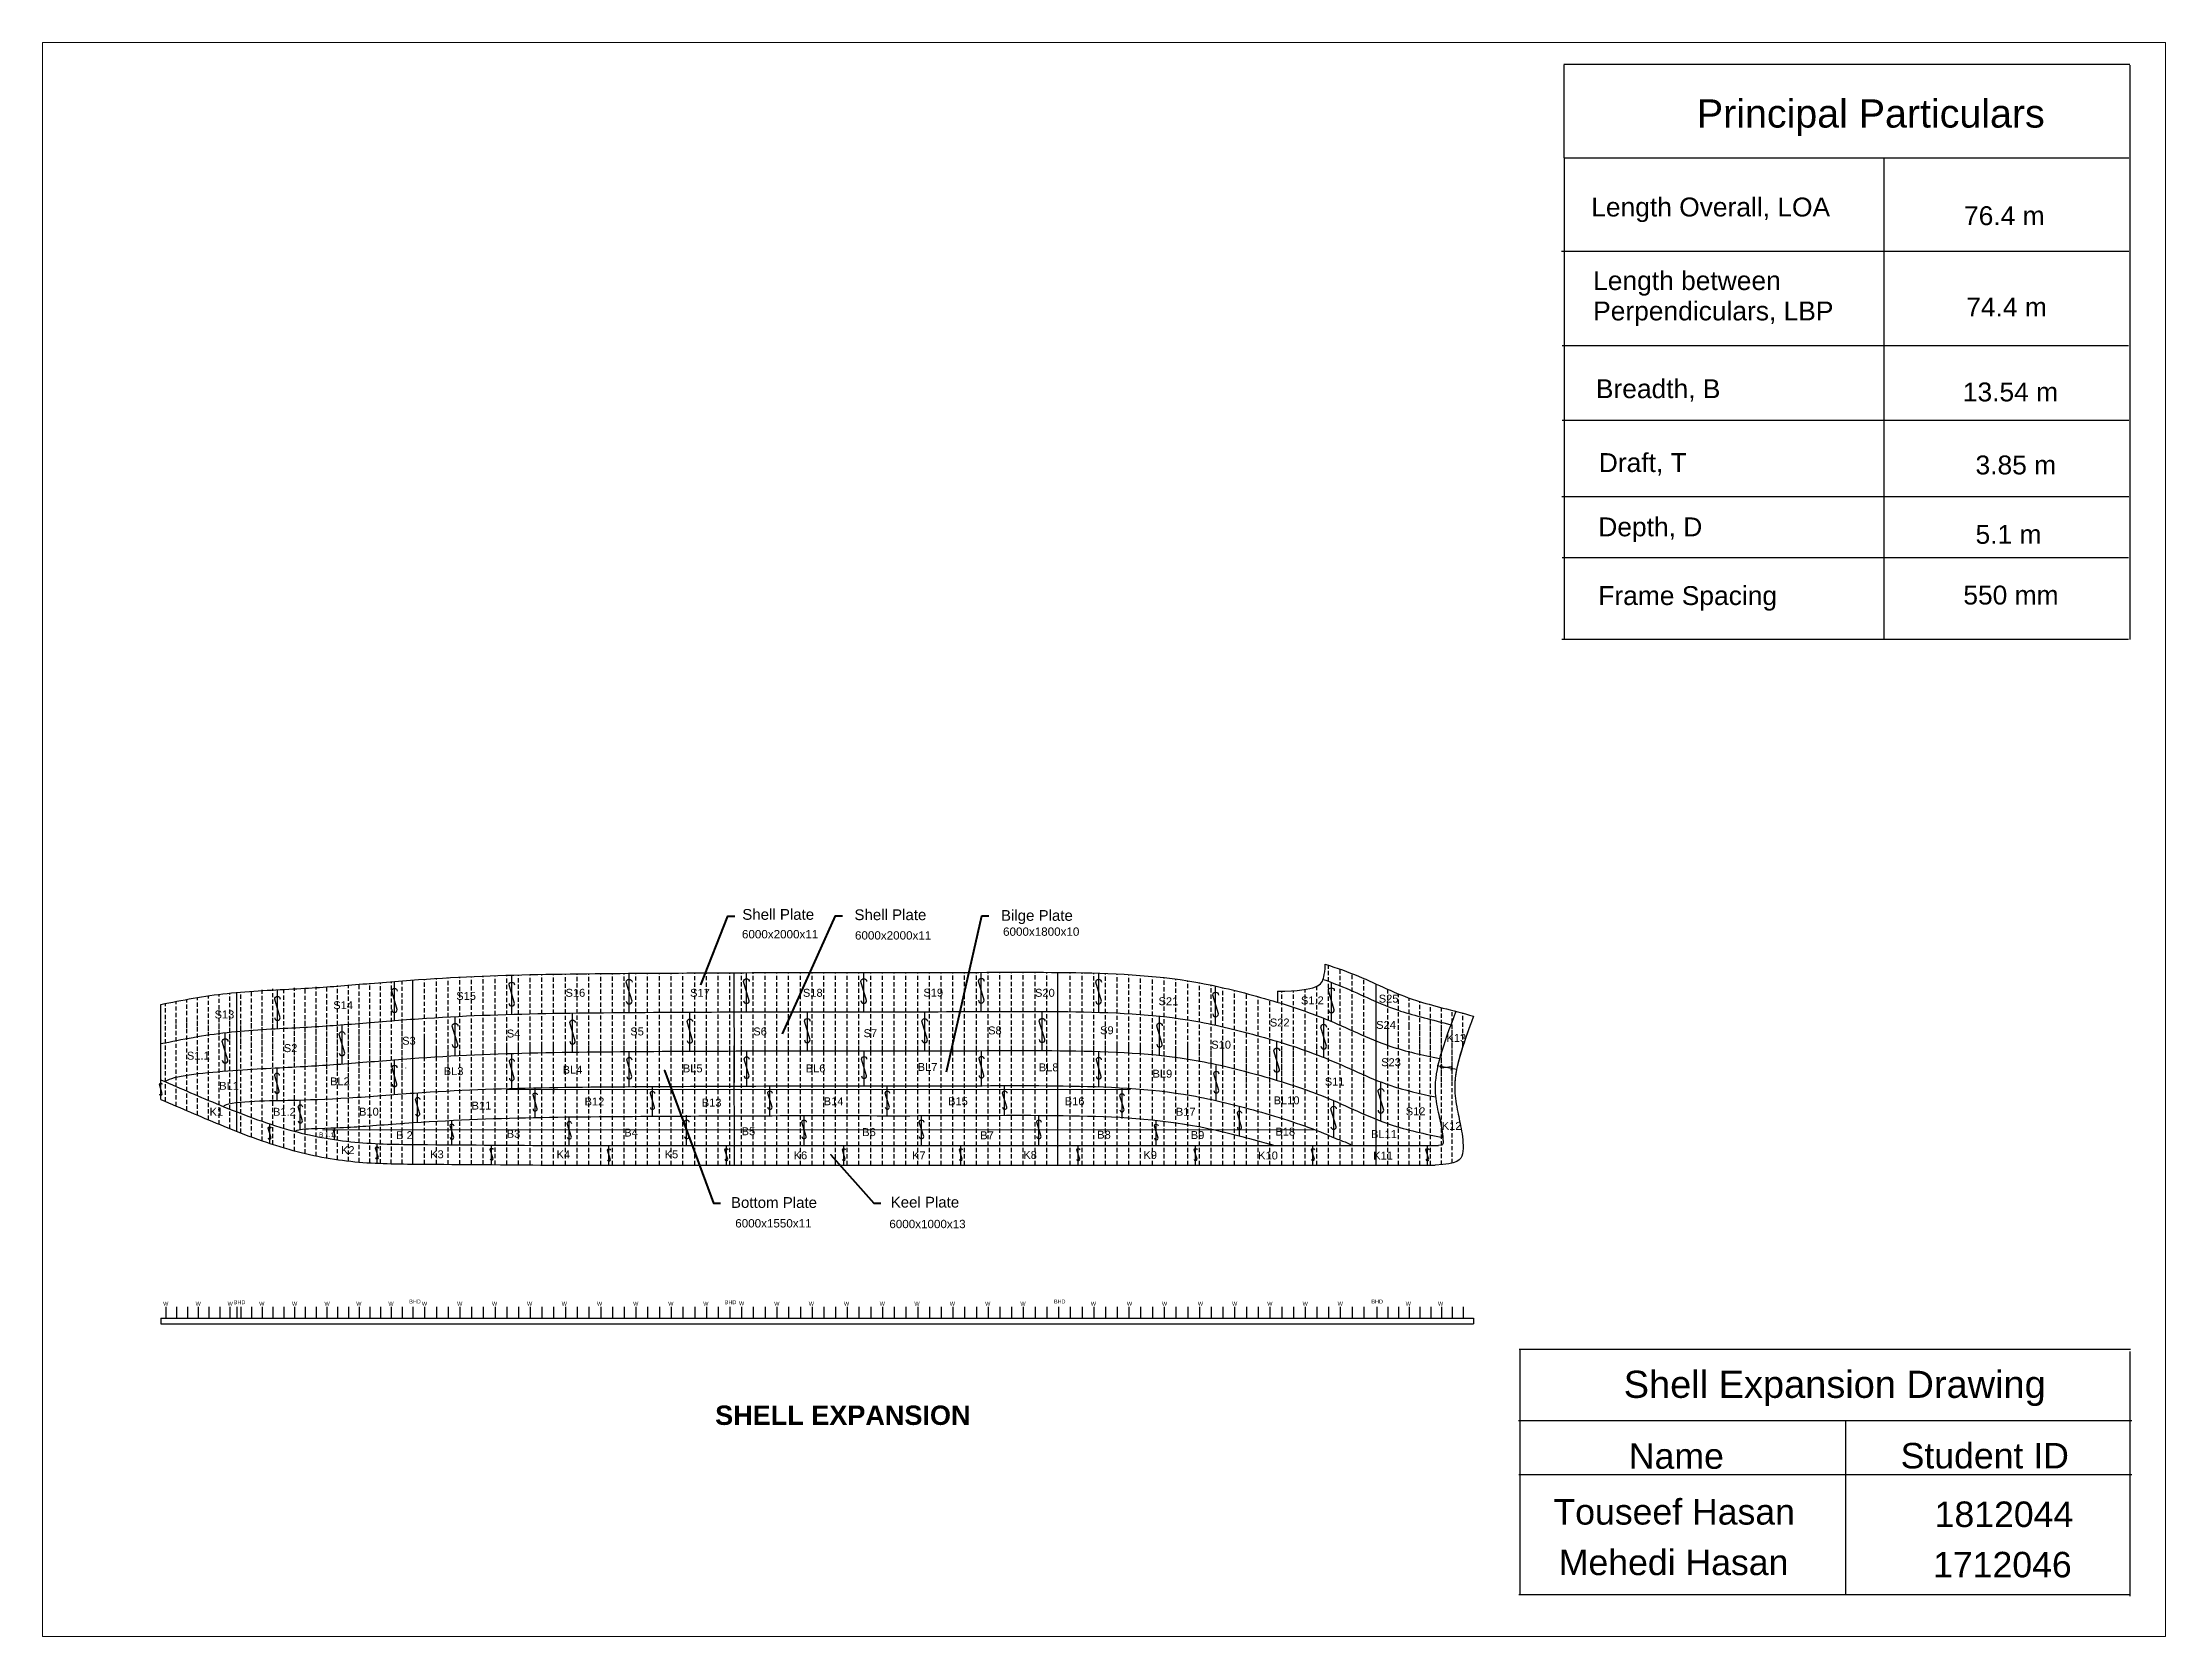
# Model space of a CAD drawing. Header units: inches. Extents: x 18 to 142, y 14 to 107.
import ezdxf

# ---------------------------------------------------------------- set-up
doc = ezdxf.new("R2010")
doc.units = ezdxf.units.IN
doc.header["$MEASUREMENT"] = 0
doc.linetypes.add('DASHED2', pattern=[0.375, 0.25, -0.125])
for name, color, linetype in [('1', 80, 'Continuous'), ('bulkhead', 1, 'Continuous'), ('L', 130, 'DASHED2'), ('PDF_Text', 5, 'Continuous'), ('T', 2, 'DASHED2'), ('WELDING LINES', 170, 'Continuous'), ('wl 2', 3, 'Continuous')]:
    doc.layers.add(name, color=color, linetype=linetype)
doc.layers.add('Girder', color=6, linetype='Continuous', lineweight=18)
doc.layers.add('Text', color=5, linetype='Continuous', lineweight=13)
doc.styles.add('PDF Arial', font='arial.ttf')
doc.styles.get("Standard").update_dxf_attribs({"font": 'arial.ttf'})

msp = doc.modelspace()

# ---------------------------------------------------------------- linework, layer by layer
for p, q in [((106.83, 105.91), (139.77, 105.91)), ((106.83, 105.88), (106.83, 100.46)), ((139.77, 105.86), (139.77, 72.42)), ((106.85, 100.46), (139.72, 100.46)), ((106.85, 100.46), (106.85, 72.46)), ((125.46, 100.44), (125.46, 72.44)), ((106.68, 95.04), (139.71, 95.04)), ((106.73, 89.53), (139.7, 89.53)), ((106.73, 85.19), (139.71, 85.19)), ((106.7, 80.74), (139.71, 80.74)), ((106.73, 77.19), (139.7, 77.19)), ((106.7, 72.44), (139.7, 72.44)), ((25.15, 45.65), (25.15, 51.18)), ((25.15, 45.65), (25.15, 47.3)), ((39.42, 47.48), (39.42, 47.49)), ((47.74, 42.97), (99.53, 42.97)), ((47.74, 41.83), (99.33, 41.83)), ((47.74, 41.83), (99.33, 41.83)), ((77.23, 41.83), (95.94, 41.83)), ((25.44, 33.57), (25.44, 32.91)), ((26.07, 33.57), (26.07, 32.91)), ((26.7, 33.57), (26.7, 32.91)), ((27.32, 33.57), (27.32, 32.91)), ((27.95, 33.57), (27.95, 32.91)), ((28.58, 33.57), (28.58, 32.91)), ((29.17, 33.57), (29.17, 32.92)), ((29.57, 33.57), (29.57, 32.92)), ((29.8, 33.57), (29.8, 32.92)), ((30.43, 33.57), (30.43, 32.92)), ((31.05, 33.57), (31.05, 32.92)), ((31.68, 33.57), (31.68, 32.92)), ((32.31, 33.57), (32.31, 32.92)), ((32.93, 33.57), (32.93, 32.92)), ((33.56, 33.57), (33.56, 32.92)), ((34.19, 33.57), (34.19, 32.92)), ((34.81, 33.57), (34.81, 32.92)), ((35.44, 33.57), (35.44, 32.92)), ((36.07, 33.57), (36.07, 32.92)), ((36.69, 33.57), (36.69, 32.92)), ((37.32, 33.57), (37.32, 32.92)), ((37.94, 33.57), (37.94, 32.92)), ((38.57, 33.57), (38.57, 32.92)), ((39.2, 33.57), (39.2, 32.92)), ((39.82, 33.57), (39.82, 32.92)), ((40.51, 33.57), (40.51, 32.92)), ((41.19, 33.57), (41.19, 32.92)), ((41.87, 33.57), (41.87, 32.92)), ((42.56, 33.57), (42.56, 32.92)), ((43.24, 33.57), (43.24, 32.92)), ((43.92, 33.57), (43.92, 32.92)), ((44.61, 33.57), (44.61, 32.92)), ((45.29, 33.57), (45.29, 32.92)), ((45.97, 33.57), (45.97, 32.92)), ((46.66, 33.57), (46.66, 32.92)), ((47.34, 33.57), (47.34, 32.92)), ((48.02, 33.57), (48.02, 32.92)), ((48.71, 33.57), (48.71, 32.92)), ((49.39, 33.57), (49.39, 32.92)), ((50.07, 33.57), (50.07, 32.92)), ((50.76, 33.57), (50.76, 32.92)), ((51.44, 33.57), (51.44, 32.92)), ((52.13, 33.57), (52.13, 32.92)), ((52.81, 33.57), (52.81, 32.92)), ((53.49, 33.57), (53.49, 32.92)), ((54.18, 33.57), (54.18, 32.92)), ((54.86, 33.57), (54.86, 32.92)), ((55.54, 33.57), (55.54, 32.92)), ((56.23, 33.57), (56.23, 32.92)), ((56.91, 33.57), (56.91, 32.92)), ((57.59, 33.57), (57.59, 32.92)), ((58.28, 33.57), (58.28, 32.92)), ((58.96, 33.57), (58.96, 32.92)), ((59.64, 33.57), (59.64, 32.92)), ((60.33, 33.57), (60.33, 32.92)), ((61.01, 33.57), (61.01, 32.92)), ((61.69, 33.57), (61.69, 32.92)), ((62.38, 33.57), (62.38, 32.92)), ((63.06, 33.57), (63.06, 32.92)), ((63.74, 33.57), (63.74, 32.92)), ((64.43, 33.57), (64.43, 32.92)), ((65.11, 33.57), (65.11, 32.92)), ((65.79, 33.57), (65.79, 32.92)), ((66.48, 33.57), (66.48, 32.92)), ((67.16, 33.57), (67.16, 32.92)), ((67.84, 33.57), (67.84, 32.92)), ((68.53, 33.57), (68.53, 32.92)), ((69.21, 33.57), (69.21, 32.92)), ((69.89, 33.57), (69.89, 32.92)), ((70.58, 33.57), (70.58, 32.92)), ((71.26, 33.57), (71.26, 32.92)), ((71.94, 33.57), (71.94, 32.92)), ((72.63, 33.57), (72.63, 32.92)), ((73.31, 33.57), (73.31, 32.92)), ((73.99, 33.57), (73.99, 32.92)), ((74.68, 33.57), (74.68, 32.92)), ((75.36, 33.57), (75.36, 32.92)), ((76.04, 33.57), (76.04, 32.92)), ((76.73, 33.57), (76.73, 32.92)), ((77.41, 33.57), (77.41, 32.92)), ((78.09, 33.57), (78.09, 32.92)), ((78.78, 33.57), (78.78, 32.92)), ((79.46, 33.57), (79.46, 32.92)), ((80.14, 33.57), (80.14, 32.92)), ((80.83, 33.57), (80.83, 32.92)), ((81.51, 33.57), (81.51, 32.92)), ((82.19, 33.57), (82.19, 32.92)), ((82.88, 33.57), (82.88, 32.92)), ((83.56, 33.57), (83.56, 32.92)), ((84.24, 33.57), (84.24, 32.92)), ((84.93, 33.57), (84.93, 32.92)), ((85.61, 33.57), (85.61, 32.92)), ((86.3, 33.57), (86.3, 32.92)), ((86.98, 33.57), (86.98, 32.92)), ((87.66, 33.57), (87.66, 32.92)), ((88.35, 33.57), (88.35, 32.92)), ((89.03, 33.57), (89.03, 32.92)), ((89.71, 33.57), (89.71, 32.92)), ((90.4, 33.57), (90.4, 32.92)), ((91.08, 33.57), (91.08, 32.92)), ((91.76, 33.57), (91.76, 32.92)), ((92.45, 33.57), (92.45, 32.92)), ((93.13, 33.57), (93.13, 32.92)), ((93.81, 33.57), (93.81, 32.92)), ((94.5, 33.57), (94.5, 32.92)), ((95.18, 33.57), (95.18, 32.92)), ((95.94, 33.57), (95.94, 32.92)), ((96.57, 33.57), (96.57, 32.92)), ((97.19, 33.57), (97.19, 32.92)), ((97.82, 33.57), (97.82, 32.92)), ((98.44, 33.57), (98.44, 32.92)), ((99.08, 33.57), (99.08, 32.92)), ((99.7, 33.57), (99.7, 32.92)), ((100.33, 33.57), (100.33, 32.92)), ((100.96, 33.57), (100.96, 32.92)), ((139.82, 31.1), (104.23, 31.1)), ((104.26, 31.11), (104.26, 16.81)), ((139.78, 30.98), (139.78, 16.74)), ((104.18, 26.96), (139.88, 26.96)), ((123.23, 26.93), (123.23, 16.83)), ((104.21, 23.81), (139.89, 23.81)), ((104.21, 16.84), (139.76, 16.84))]:
    msp.add_line(p, q)
for points, knots in [([(90.16, 51.95), (92.57, 51.98), (92.8, 52.42), (92.92, 53.16), (92.94, 53.52)], [0, 0, 0, 0, 0.940803, 1.279045, 1.279045, 1.279045, 1.279045]), ([(92.94, 53.52), (93.61, 53.31), (95.55, 52.61), (97.62, 51.45), (100.32, 50.85), (101.57, 50.5)], [58.040302, 58.040302, 58.040302, 58.040302, 59.88932, 63.475686, 66.092358, 66.092358, 66.092358, 66.092358]), ([(25.15, 51.18), (26.4, 51.43), (28.89, 51.92), (33.29, 52.08), (36.36, 52.32), (41.45, 52.76), (47.47, 52.97), (55.32, 53.01), (62.88, 53.05), (70.41, 53.02), (77.92, 53.1), (84.25, 52.86), (89.21, 51.62), (93.01, 50.44), (96.31, 48.73), (98.61, 48.23), (99.59, 48.03)], [0, 0, 0, 0, 3.351114, 6.659962, 9.970373, 13.298184, 19.924859, 26.599123, 33.212123, 39.825123, 46.438123, 53.008253, 56.405278, 59.88932, 63.475686, 66.092358, 66.092358, 66.092358, 66.092358]), ([(92.81, 52.64), (93.23, 52.49), (94.83, 51.89), (96.62, 50.88), (99.16, 50.29), (100.25, 50)], [58.830027, 58.830027, 58.830027, 58.830027, 59.88932, 63.475686, 65.813836, 65.813836, 65.813836, 65.813836]), ([(25.15, 48.9), (26.4, 49.15), (28.89, 49.65), (33.21, 49.82), (36.36, 50.04), (41.45, 50.48), (47.47, 50.69), (55.32, 50.73), (62.88, 50.77), (70.41, 50.74), (77.92, 50.82), (84.25, 50.59), (89.21, 49.34), (93.01, 48.16), (96.24, 46.49), (98.46, 45.98), (99.37, 45.8)], [0, 0, 0, 0, 3.351114, 6.659962, 9.970373, 13.298184, 19.924859, 26.599123, 33.212123, 39.825123, 46.438123, 53.008253, 56.405278, 59.88932, 63.475686, 65.890751, 65.890751, 65.890751, 65.890751]), ([(100.53, 50.78), (99.78, 48.71), (99.13, 47.05), (99.48, 44.99), (99.7, 44.07), (99.8, 43.37), (99.79, 43), (99.68, 42.98), (99.53, 42.97)], [0.00797, 0.00797, 0.00797, 0.00797, 3.445074, 4.562906, 5.468213, 5.795866, 5.896233, 5.915749, 5.915749, 5.915749, 5.915749]), ([(101.57, 50.5), (100.92, 48.71), (100.27, 47.05), (100.62, 44.99), (100.88, 43.9), (101.06, 42.4), (100.64, 41.87), (99.33, 41.83)], [0.00797, 0.00797, 0.00797, 0.00797, 3.445074, 4.562906, 5.468213, 6.374004, 7.212449, 7.212449, 7.212449, 7.212449]), ([(101.4, 50.04), (100.84, 48.49), (100.29, 46.94), (100.62, 44.99), (100.88, 43.9), (101.06, 42.4), (100.64, 41.87), (99.33, 41.83)], [0.309877, 0.309877, 0.309877, 0.309877, 3.445074, 4.562906, 5.468213, 6.374004, 7.212449, 7.212449, 7.212449, 7.212449]), ([(25.42, 46.67), (25.56, 46.97), (29, 47.37), (33.22, 47.54), (36.37, 47.76), (41.46, 48.2), (47.48, 48.41), (55.33, 48.46), (62.89, 48.49), (70.42, 48.46), (77.93, 48.54), (84.26, 48.31), (89.22, 47.06), (93.02, 45.88), (96.37, 44.15), (98.74, 43.64), (99.78, 43.44)], [0.230021, 0.230021, 0.230021, 0.230021, 3.351114, 6.659962, 9.970373, 13.298184, 19.924859, 26.599123, 33.212123, 39.825123, 46.438123, 53.008253, 56.405278, 59.88932, 63.475686, 66.250965, 66.250965, 66.250965, 66.250965]), ([(25.15, 46.79), (26.39, 46.26), (28.38, 45.37), (32.57, 43.76), (36.42, 43.06), (41.47, 43.01), (45.23, 42.99), (47.74, 42.97)], [0, 0, 0, 0, 3.550687, 7.088547, 10.454406, 13.763203, 20.376363, 20.376363, 20.376363, 20.376363]), ([(28.8, 45.24), (28.97, 45.57), (32.23, 45.59), (33.28, 45.62), (36.1, 45.71), (41.19, 46.16), (47.22, 46.37), (55.06, 46.41), (62.62, 46.45), (70.15, 46.42), (77.66, 46.5), (83.99, 46.26), (88.95, 45.02), (92.06, 44.05), (93.56, 43.37), (93.81, 43.28), (94.4, 43.07), (94.43, 42.97)], [3.400665, 3.400665, 3.400665, 3.400665, 5.926346, 6.659962, 9.970373, 13.298184, 19.924859, 26.599123, 33.212123, 39.825123, 46.438123, 53.008253, 56.405278, 59.88932, 60.720302, 61.168807, 61.566586, 61.566586, 61.566586, 61.566586]), ([(25.15, 45.65), (26.39, 45.12), (28.38, 44.24), (32.57, 42.62), (36.42, 41.92), (41.47, 41.87), (45.23, 41.85), (47.74, 41.83)], [0, 0, 0, 0, 3.550687, 7.088547, 10.454406, 13.763203, 20.376363, 20.376363, 20.376363, 20.376363]), ([(32.96, 43.78), (33.06, 43.91), (33.87, 43.95), (35.48, 44.01), (36.17, 44.02), (41.19, 44.43), (47.22, 44.64), (55.07, 44.68), (62.62, 44.72), (70.16, 44.69), (77.66, 44.77), (83.99, 44.54), (88.01, 43.53), (89.37, 43.14), (89.75, 43.04), (89.91, 43.01), (89.92, 42.97)], [6.840011, 6.840011, 6.840011, 6.840011, 7.125079, 7.403124, 9.970373, 13.298184, 19.924859, 26.599123, 33.212123, 39.825123, 46.438123, 53.008253, 56.405278, 56.922044, 57.113764, 57.321416, 57.321416, 57.321416, 57.321416])]:
    msp.add_open_spline(points, degree=3, knots=knots)
msp.add_open_spline([(100.32, 49.98), (100.32, 49.98), (100.32, 49.98), (100.32, 49.98)], degree=3)
at = {"layer": '1'}
for p, q in [((25.15, 47.92), (25.15, 47.92)), ((48.02, 46.34), (48.02, 46.05)), ((99.78, 43.44), (99.66, 44.49)), ((25.15, 32.92), (101.57, 32.92)), ((25.15, 32.58), (101.57, 32.58))]:
    msp.add_line(p, q, dxfattribs=at)
at = {"layer": '1', "color": 0, "lineweight": 40}
for points in [[(56.58, 52.32), (56.58, 52.32), (58.15, 56.31), (58.56, 56.31)], [(61.34, 49.46), (61.34, 49.46), (64.43, 56.34), (64.84, 56.34)], [(70.88, 47.26), (70.88, 47.26), (72.94, 56.33), (73.35, 56.33)], [(54.47, 47.34), (54.47, 47.34), (57.33, 39.61), (57.74, 39.61)], [(64.15, 42.42), (64.15, 42.42), (66.65, 39.61), (67.06, 39.61)]]:
    msp.add_lwpolyline(points, dxfattribs=at)
at = {"layer": '1'}
msp.add_point((89.93, 42.97), dxfattribs=at)
at = {"layer": 'bulkhead'}
for p, q in [((39.82, 47.08), (39.82, 52.61)), ((58.51, 53.03), (58.53, 46.63)), ((77.36, 46.63), (77.36, 53.05)), ((95.9, 46.63), (95.89, 52.37)), ((29.57, 48.98), (29.57, 51.88)), ((29.57, 43.79), (29.57, 50.22)), ((39.82, 41.89), (39.82, 50.21)), ((95.9, 41.83), (95.89, 49.88)), ((58.51, 48.78), (58.53, 41.83)), ((77.36, 41.83), (77.36, 48.78))]:
    msp.add_line(p, q, dxfattribs=at)
at = {"layer": 'Girder'}
for p, q in [((81.59, 46.23), (45.29, 46.23)), ((86.48, 43.88), (34.57, 43.88)), ((92.32, 43.88), (86.48, 43.88))]:
    msp.add_line(p, q, dxfattribs=at)
at = {"layer": 'L'}
for p, q in [((93.13, 50.26), (93.13, 53.46)), ((30.43, 48.66), (30.43, 51.99)), ((31.68, 48.22), (31.68, 52.08)), ((32.31, 42.83), (32.31, 52.05)), ((33.56, 47.69), (33.56, 52.18)), ((34.19, 47.55), (34.19, 52.21)), ((35.44, 47.34), (35.44, 52.28)), ((36.07, 47.26), (36.07, 52.32)), ((37.32, 47.15), (37.32, 52.41)), ((37.94, 47.12), (37.94, 52.46)), ((39.2, 47.09), (39.2, 52.56)), ((41.19, 48.14), (41.19, 52.71)), ((41.87, 47.06), (41.87, 52.73)), ((43.24, 48.24), (43.24, 52.8)), ((43.92, 48.27), (43.92, 52.83)), ((45.29, 48.32), (45.29, 52.88)), ((45.97, 48.34), (45.97, 52.9)), ((47.34, 48.37), (47.34, 52.93)), ((48.02, 48.38), (48.02, 52.94)), ((49.39, 48.41), (49.39, 52.96)), ((50.07, 48.41), (50.07, 52.97)), ((51.44, 48.43), (51.44, 52.98)), ((52.13, 48.43), (52.13, 52.99)), ((53.49, 48.44), (53.49, 53)), ((54.18, 48.45), (54.18, 53)), ((55.54, 48.46), (55.54, 53.01)), ((56.23, 48.46), (56.23, 53.02)), ((57.59, 48.47), (57.59, 53.03)), ((58.28, 48.47), (58.28, 53.03)), ((59.64, 48.47), (59.64, 53.03)), ((60.33, 48.48), (60.33, 53.03)), ((61.69, 48.48), (61.69, 53.04)), ((62.38, 48.48), (62.38, 53.04)), ((63.74, 48.48), (63.74, 53.04)), ((64.43, 48.48), (64.43, 53.04)), ((65.79, 48.48), (65.79, 53.04)), ((66.48, 48.48), (66.48, 53.04)), ((67.84, 48.48), (67.84, 53.03)), ((68.53, 48.48), (68.53, 53.03)), ((69.89, 48.48), (69.89, 53.04)), ((70.58, 48.48), (70.58, 53.04)), ((71.94, 48.49), (71.94, 53.04)), ((72.63, 48.49), (72.63, 53.05)), ((73.99, 48.5), (73.99, 53.05)), ((74.68, 48.5), (74.68, 53.05)), ((76.04, 48.5), (76.04, 53.05)), ((76.73, 48.49), (76.73, 53.05)), ((78.09, 48.48), (78.09, 53.04)), ((78.78, 48.47), (78.78, 53.02)), ((80.14, 48.43), (80.14, 52.99)), ((80.83, 48.4), (80.83, 52.96)), ((82.19, 48.32), (82.19, 52.87)), ((82.88, 48.26), (82.88, 52.81)), ((84.24, 48.1), (84.24, 52.66)), ((84.93, 48), (84.93, 52.56)), ((86.3, 47.75), (86.3, 52.31)), ((86.98, 47.6), (86.98, 52.16)), ((90.4, 46.63), (90.4, 51.96)), ((91.08, 46.63), (91.08, 51.99)), ((92.45, 48.26), (92.45, 52.25)), ((94.5, 49.66), (94.5, 52.97)), ((95.18, 49.36), (95.18, 52.69)), ((96.57, 48.81), (96.57, 52.07)), ((26.04, 50.07), (26.04, 51.36)), ((26.67, 49.8), (26.67, 51.47)), ((27.92, 49.65), (27.92, 51.69)), ((28.55, 49.39), (28.55, 51.78)), ((29.8, 48.89), (29.8, 51.9)), ((88.35, 46.63), (88.35, 51.82)), ((89.03, 47.08), (89.03, 51.63)), ((97.19, 48.6), (97.19, 51.8)), ((98.44, 48.28), (98.44, 51.35)), ((99.07, 48.14), (99.07, 51.16)), ((100.32, 46.74), (100.32, 50.83)), ((26.04, 45.27), (26.04, 50.22)), ((26.67, 45), (26.67, 50.22)), ((27.92, 44.46), (27.92, 50.22)), ((28.55, 44.2), (28.55, 50.22)), ((29.8, 43.7), (29.8, 50.22)), ((30.43, 43.46), (30.43, 50.22)), ((31.68, 43.03), (31.68, 50.49)), ((33.56, 42.5), (33.56, 50.22)), ((34.19, 42.36), (34.19, 50.22)), ((35.44, 42.14), (35.44, 50.22)), ((36.07, 42.06), (36.07, 50.22)), ((37.32, 41.96), (37.32, 50.22)), ((37.94, 41.93), (37.94, 50.22)), ((39.2, 41.9), (39.2, 50.22)), ((93.13, 41.83), (93.13, 49.8)), ((94.5, 41.83), (94.5, 49.84)), ((95.18, 41.83), (95.18, 49.86)), ((96.57, 41.83), (96.57, 49.9)), ((97.19, 41.83), (97.19, 49.92)), ((98.44, 41.83), (98.44, 49.96)), ((99.07, 41.83), (99.07, 49.97)), ((100.32, 41.94), (100.32, 50.01)), ((100.95, 48.76), (100.95, 50.67)), ((41.19, 41.88), (41.19, 48.74)), ((41.87, 41.87), (41.87, 48.74)), ((43.24, 41.86), (43.24, 48.74)), ((43.92, 41.86), (43.92, 48.75)), ((45.29, 41.85), (45.29, 48.75)), ((45.97, 41.84), (45.97, 48.75)), ((47.34, 41.83), (47.34, 48.75)), ((48.02, 41.83), (48.02, 48.75)), ((49.39, 41.83), (49.39, 48.76)), ((50.07, 41.83), (50.07, 48.76)), ((51.44, 41.83), (51.44, 48.76)), ((52.13, 41.83), (52.13, 48.76)), ((53.49, 41.83), (53.49, 48.77)), ((54.18, 41.83), (54.18, 48.77)), ((55.54, 41.83), (55.54, 48.77)), ((56.23, 41.83), (56.23, 48.77)), ((57.59, 41.83), (57.59, 48.77)), ((58.28, 41.83), (58.28, 48.78)), ((59.64, 41.83), (59.64, 48.78)), ((60.33, 41.83), (60.33, 48.78)), ((61.69, 41.83), (61.69, 48.78)), ((62.38, 41.83), (62.38, 48.78)), ((63.74, 41.83), (63.74, 48.78)), ((64.43, 41.83), (64.43, 48.78)), ((65.79, 41.83), (65.79, 48.78)), ((66.48, 41.83), (66.48, 48.78)), ((67.84, 41.83), (67.84, 48.78)), ((68.53, 41.83), (68.53, 48.78)), ((69.89, 41.83), (69.89, 48.78)), ((70.58, 41.83), (70.58, 48.78)), ((71.94, 41.83), (71.94, 48.78)), ((72.63, 41.83), (72.63, 48.78)), ((73.99, 41.83), (73.99, 48.78)), ((74.68, 41.83), (74.68, 48.78)), ((76.04, 41.83), (76.04, 48.78)), ((76.73, 41.83), (76.73, 48.78)), ((78.09, 41.83), (78.09, 48.78)), ((78.78, 41.83), (78.78, 48.78)), ((80.14, 41.83), (80.14, 48.78)), ((80.83, 41.83), (80.83, 48.77)), ((82.19, 41.83), (82.19, 48.77)), ((82.88, 41.83), (82.88, 48.77)), ((84.24, 41.83), (84.24, 48.76)), ((84.93, 41.83), (84.93, 48.76)), ((86.3, 41.83), (86.3, 48.76)), ((86.98, 41.83), (86.98, 48.75)), ((88.35, 41.83), (88.35, 48.75)), ((89.03, 41.83), (89.03, 48.75)), ((90.4, 41.83), (90.4, 48.74)), ((91.08, 41.83), (91.08, 48.74)), ((92.45, 41.83), (92.45, 48.78)), ((95.18, 46.63), (95.18, 47.08))]:
    msp.add_line(p, q, dxfattribs=at)
at = {"layer": 'T'}
for p, q in [((93.81, 49.97), (93.81, 53.23)), ((31.05, 48.43), (31.05, 52.03)), ((32.93, 47.85), (32.93, 52.15)), ((34.81, 47.43), (34.81, 52.24)), ((36.69, 47.19), (36.69, 52.36)), ((38.57, 41.91), (38.58, 52.51)), ((40.51, 48.09), (40.51, 52.66)), ((42.56, 48.21), (42.56, 52.77)), ((44.61, 48.3), (44.61, 52.85)), ((46.66, 48.36), (46.66, 52.91)), ((48.71, 48.4), (48.71, 52.95)), ((50.76, 48.42), (50.76, 52.98)), ((52.81, 48.44), (52.81, 53)), ((54.86, 48.45), (54.86, 53.01)), ((56.91, 48.46), (56.91, 53.03)), ((58.96, 48.47), (58.96, 53.03)), ((61.01, 48.48), (61.01, 53.04)), ((63.06, 48.48), (63.06, 53.04)), ((65.11, 48.48), (65.11, 53.04)), ((67.16, 48.48), (67.16, 53.04)), ((69.21, 48.48), (69.21, 53.04)), ((71.26, 48.49), (71.26, 53.04)), ((73.31, 48.49), (73.31, 53.05)), ((75.36, 48.5), (75.36, 53.06)), ((79.46, 48.45), (79.46, 53.01)), ((81.51, 48.36), (81.51, 52.92)), ((83.56, 48.19), (83.56, 52.74)), ((85.61, 47.89), (85.61, 52.44)), ((87.66, 47.44), (87.66, 51.99)), ((91.76, 48.51), (91.76, 52.06)), ((25.42, 50.33), (25.42, 51.23)), ((27.29, 49.92), (27.29, 51.59)), ((29.17, 49.14), (29.17, 51.84)), ((89.71, 46.63), (89.71, 51.44)), ((97.82, 49.89), (97.82, 51.56)), ((99.7, 46.65), (99.7, 50.99)), ((25.42, 45.54), (25.42, 50.22)), ((27.29, 44.73), (27.29, 50.22)), ((29.17, 43.95), (29.17, 50.22)), ((31.05, 43.24), (31.05, 50.22)), ((32.93, 42.65), (32.93, 50.22)), ((34.81, 42.24), (34.81, 50.22)), ((36.69, 42), (36.69, 50.22)), ((93.81, 41.83), (93.81, 49.82)), ((97.82, 41.83), (97.82, 49.94)), ((99.7, 41.85), (99.7, 49.99)), ((40.51, 41.88), (40.51, 49.22)), ((42.56, 41.87), (42.56, 48.74)), ((44.61, 41.85), (44.61, 48.75)), ((46.66, 41.84), (46.66, 48.75)), ((48.71, 41.83), (48.71, 48.76)), ((50.76, 41.83), (50.76, 48.76)), ((52.81, 41.83), (52.81, 48.76)), ((54.86, 41.83), (54.86, 48.77)), ((56.91, 41.83), (56.91, 48.77)), ((58.96, 41.83), (58.96, 48.78)), ((61.01, 41.83), (61.01, 48.78)), ((63.06, 41.83), (63.06, 48.78)), ((65.11, 41.83), (65.11, 48.78)), ((67.16, 41.83), (67.16, 48.78)), ((69.21, 41.83), (69.21, 48.78)), ((71.26, 41.83), (71.26, 48.78)), ((73.31, 41.83), (73.31, 48.78)), ((75.36, 41.83), (75.36, 48.78)), ((79.46, 41.83), (79.46, 48.78)), ((81.51, 41.83), (81.51, 48.77)), ((83.56, 41.83), (83.56, 48.76)), ((85.61, 41.83), (85.61, 48.76)), ((87.66, 41.83), (87.66, 48.75)), ((89.71, 41.83), (89.71, 48.74)), ((91.76, 41.83), (91.76, 48.75))]:
    msp.add_line(p, q, dxfattribs=at)
at = {"layer": 'Text', "color": 2, "true_color": 0xffff00}
msp.add_lwpolyline([(18.26, 14.38), (141.85, 14.38), (141.85, 107.18), (18.26, 107.18)], close=True, dxfattribs=at)
at = {"layer": 'WELDING LINES'}
for p, q in [((31.94, 49.75), (31.94, 52.01)), ((38.75, 50.22), (38.75, 52.48)), ((45.58, 50.59), (45.58, 52.84)), ((52.41, 50.69), (52.41, 53.01)), ((59.24, 50.73), (59.24, 53.04)), ((66.08, 50.74), (66.08, 53.05)), ((72.91, 50.75), (72.91, 53.06)), ((79.75, 50.69), (79.75, 53.01)), ((86.55, 49.95), (86.55, 52.26)), ((93.3, 50.19), (93.3, 52.46)), ((55.95, 48.44), (55.95, 50.69)), ((62.79, 48.46), (62.79, 50.72)), ((69.62, 48.46), (69.62, 50.72)), ((76.45, 48.47), (76.45, 50.73)), ((28.9, 47.28), (28.9, 49.54)), ((35.7, 47.7), (35.7, 49.95)), ((42.28, 48.18), (42.28, 50.43)), ((49.12, 48.38), (49.12, 50.64)), ((83.29, 48.2), (83.29, 50.45)), ((92.85, 48.08), (92.85, 50.39)), ((45.59, 46.29), (45.59, 48.33)), ((52.42, 46.39), (52.42, 48.43)), ((59.26, 46.42), (59.26, 48.46)), ((66.09, 46.43), (66.09, 48.47)), ((72.92, 46.44), (72.92, 48.48)), ((79.76, 46.38), (79.76, 48.42)), ((90.12, 46.74), (90.12, 49)), ((31.92, 45.59), (31.92, 47.48)), ((38.75, 45.94), (38.75, 47.97)), ((86.59, 45.58), (86.59, 47.62)), ((100.58, 47.39), (99.46, 47.61)), ((25.15, 45.65), (25.15, 46.79)), ((40.1, 44.32), (40.1, 46.03)), ((46.94, 44.6), (46.94, 46.31)), ((53.77, 44.69), (53.77, 46.4)), ((60.61, 44.71), (60.61, 46.42)), ((67.44, 44.71), (67.44, 46.42)), ((74.27, 44.71), (74.27, 46.42)), ((81.11, 44.55), (81.11, 46.26)), ((96.17, 44.38), (96.17, 46.63)), ((33.27, 43.9), (33.27, 45.61)), ((48.93, 42.97), (48.93, 44.64)), ((55.76, 42.97), (55.76, 44.73)), ((62.6, 42.97), (62.6, 44.73)), ((69.43, 42.97), (69.43, 44.73)), ((76.26, 42.97), (76.26, 44.73)), ((87.94, 43.53), (87.94, 45.24)), ((93.43, 43.44), (93.43, 45.59)), ((31.49, 43.09), (31.49, 44.23)), ((35.26, 43.31), (35.26, 44)), ((42.09, 43.01), (42.09, 44.45)), ((83.1, 42.97), (83.1, 44.45)), ((37.74, 41.94), (37.74, 43.08)), ((44.41, 41.85), (44.41, 42.99)), ((51.24, 41.81), (51.24, 42.95)), ((58.08, 41.83), (58.08, 42.97)), ((64.91, 41.83), (64.91, 42.97)), ((71.72, 41.83), (71.72, 42.97)), ((78.56, 41.83), (78.56, 42.97)), ((85.39, 41.83), (85.39, 42.97)), ((92.22, 41.83), (92.22, 42.97)), ((98.89, 41.83), (98.89, 42.97))]:
    msp.add_line(p, q, dxfattribs=at)
for points in [[(38.59, 50.88, 1), (38.91, 50.88), (38.59, 51.96, -1), (38.91, 51.96)], [(45.42, 51.24, 1), (45.74, 51.24), (45.42, 52.32, -1), (45.74, 52.32)], [(52.24, 51.37, 1), (52.58, 51.37), (52.24, 52.48, -1), (52.58, 52.48)], [(59.08, 51.4, 1), (59.41, 51.4), (59.08, 52.51, -1), (59.41, 52.51)], [(65.91, 51.41, 1), (66.24, 51.41), (65.91, 52.52, -1), (66.24, 52.52)], [(72.75, 51.42, 1), (73.08, 51.42), (72.75, 52.53, -1), (73.08, 52.53)], [(79.58, 51.37, 1), (79.91, 51.37), (79.58, 52.48, -1), (79.91, 52.48)], [(93.12, 50.87, 1), (93.46, 50.87), (93.12, 51.98, -1), (93.46, 51.98)], [(31.78, 50.41, 1), (32.1, 50.41), (31.78, 51.49, -1), (32.1, 51.49)], [(86.39, 50.63, 1), (86.72, 50.63), (86.39, 51.73, -1), (86.72, 51.73)], [(35.54, 48.35, 1), (35.86, 48.35), (35.54, 49.44, -1), (35.86, 49.44)], [(42.12, 48.84, 1), (42.45, 48.84), (42.12, 49.92, -1), (42.45, 49.92)], [(48.96, 49.04, 1), (49.28, 49.04), (48.96, 50.12, -1), (49.28, 50.12)], [(55.79, 49.09, 1), (56.11, 49.09), (55.79, 50.18, -1), (56.11, 50.18)], [(62.62, 49.12, 1), (62.95, 49.12), (62.62, 50.2, -1), (62.95, 50.2)], [(69.46, 49.12, 1), (69.78, 49.12), (69.46, 50.2, -1), (69.78, 50.2)], [(76.29, 49.13, 1), (76.62, 49.13), (76.29, 50.21, -1), (76.62, 50.21)], [(83.13, 48.86, 1), (83.45, 48.86), (83.13, 49.94, -1), (83.45, 49.94)], [(92.68, 48.75, 1), (93.01, 48.75), (92.68, 49.86, -1), (93.01, 49.86)], [(28.73, 47.94, 1), (29.06, 47.94), (28.73, 49.02, -1), (29.06, 49.02)], [(89.95, 47.4, 1), (90.28, 47.4), (89.95, 48.48, -1), (90.28, 48.48)], [(31.78, 46.14, 1), (32.05, 46.14), (31.78, 47.05, -1), (32.05, 47.05)], [(38.61, 46.53, 1), (38.9, 46.53), (38.61, 47.5, -1), (38.9, 47.5)], [(45.44, 46.89, 1), (45.73, 46.89), (45.44, 47.86, -1), (45.73, 47.86)], [(52.28, 46.98, 1), (52.57, 46.98), (52.28, 47.96, -1), (52.57, 47.96)], [(59.11, 47.02, 1), (59.4, 47.02), (59.11, 47.99, -1), (59.4, 47.99)], [(65.94, 47.02, 1), (66.24, 47.02), (65.94, 48, -1), (66.24, 48)], [(72.78, 47.04, 1), (73.07, 47.04), (72.78, 48.01, -1), (73.07, 48.01)], [(79.61, 46.98, 1), (79.9, 46.98), (79.61, 47.95, -1), (79.9, 47.95)], [(86.45, 46.17, 1), (86.74, 46.17), (86.45, 47.15, -1), (86.74, 47.15)], [(100.24, 47.38, 1), (100.27, 47.54), (99.7, 47.48, -1), (99.74, 47.64)], [(25.07, 45.98, 1), (25.23, 45.98), (25.07, 46.53, -1), (25.23, 46.53)], [(39.98, 44.82, 1), (40.23, 44.82), (39.98, 45.64, -1), (40.23, 45.64)], [(46.82, 45.1, 1), (47.06, 45.1), (46.82, 45.91, -1), (47.06, 45.91)], [(53.65, 45.19, 1), (53.89, 45.19), (53.65, 46, -1), (53.89, 46)], [(60.48, 45.2, 1), (60.73, 45.2), (60.48, 46.02, -1), (60.73, 46.02)], [(67.32, 45.2, 1), (67.56, 45.2), (67.32, 46.02, -1), (67.56, 46.02)], [(74.15, 45.2, 1), (74.4, 45.2), (74.15, 46.02, -1), (74.4, 46.02)], [(80.98, 45.05, 1), (81.23, 45.05), (80.98, 45.86, -1), (81.23, 45.86)], [(96.01, 45.03, 1), (96.34, 45.03), (96.01, 46.12, -1), (96.34, 46.12)], [(33.15, 44.4, 1), (33.39, 44.4), (33.15, 45.22, -1), (33.39, 45.22)], [(87.82, 44.03, 1), (88.06, 44.03), (87.82, 44.85, -1), (88.06, 44.85)], [(93.27, 44.06, 1), (93.58, 44.06), (93.27, 45.1, -1), (93.58, 45.1)], [(31.4, 43.42, 1), (31.57, 43.42), (31.4, 43.97, -1), (31.57, 43.97)], [(35.21, 43.51, 1), (35.31, 43.51), (35.21, 43.84, -1), (35.31, 43.84)], [(41.99, 43.43, 1), (42.2, 43.43), (41.99, 44.12, -1), (42.2, 44.12)], [(48.81, 43.46, 1), (49.05, 43.46), (48.81, 44.25, -1), (49.05, 44.25)], [(55.64, 43.49, 1), (55.89, 43.49), (55.64, 44.33, -1), (55.89, 44.33)], [(62.47, 43.49, 1), (62.72, 43.49), (62.47, 44.33, -1), (62.72, 44.33)], [(69.3, 43.49, 1), (69.56, 43.49), (69.3, 44.33, -1), (69.56, 44.33)], [(76.14, 43.49, 1), (76.39, 43.49), (76.14, 44.33, -1), (76.39, 44.33)], [(82.99, 43.4, 1), (83.2, 43.4), (82.99, 44.11, -1), (83.2, 44.11)], [(37.65, 42.27, 1), (37.82, 42.27), (37.65, 42.82, -1), (37.82, 42.82)], [(44.33, 42.19, 1), (44.49, 42.19), (44.33, 42.73, -1), (44.49, 42.73)], [(51.16, 42.14, 1), (51.32, 42.14), (51.16, 42.69, -1), (51.32, 42.69)], [(57.99, 42.17, 1), (58.16, 42.17), (57.99, 42.71, -1), (58.16, 42.71)], [(64.83, 42.17, 1), (64.99, 42.17), (64.83, 42.71, -1), (64.99, 42.71)], [(71.64, 42.17, 1), (71.8, 42.17), (71.64, 42.71, -1), (71.8, 42.71)], [(78.47, 42.17, 1), (78.64, 42.17), (78.47, 42.71, -1), (78.64, 42.71)], [(85.31, 42.17, 1), (85.47, 42.17), (85.31, 42.71, -1), (85.47, 42.71)], [(92.14, 42.17, 1), (92.3, 42.17), (92.14, 42.71, -1), (92.3, 42.71)], [(98.8, 42.17, 1), (98.97, 42.17), (98.8, 42.71, -1), (98.97, 42.71)]]:
    msp.add_lwpolyline(points, format="xyb", dxfattribs=at)
at = {"layer": 'wl 2', "color": 253, "linetype": 'ByBlock', "true_color": 0x9898cc}
msp.add_line((90.16, 51.95), (90.16, 51.29), dxfattribs=at)
at = {"layer": 'wl 2'}
for p, q in [((25.15, 32.91), (25.15, 32.58)), ((101.57, 32.91), (101.57, 32.59)), ((101.57, 32.59), (101.57, 32.58))]:
    msp.add_line(p, q, dxfattribs=at)

# ---------------------------------------------------------------- texts
at = {"attachment_point": 1}
for s, width, gutter_width, insert, char_height in [('W', 0.3769, 1.14, (25.29, 33.87), 0.228), ('W', 0.3769, 1.14, (27.18, 33.87), 0.228), ('W', 0.3769, 1.14, (29.04, 33.87), 0.228), ('BHD', 0.6154, 1.14, (29.4, 33.96), 0.228), ('W', 0.3769, 1.14, (30.88, 33.87), 0.228), ('W', 0.3769, 1.14, (32.79, 33.87), 0.228), ('W', 0.3769, 1.14, (34.68, 33.87), 0.228), ('W', 0.3769, 1.14, (36.53, 33.87), 0.228), ('W', 0.3769, 1.14, (38.4, 33.87), 0.228), ('BHD', 0.6154, 1.14, (39.61, 34), 0.228), ('W', 0.3769, 1.14, (40.35, 33.87), 0.228), ('W', 0.3769, 1.14, (42.4, 33.87), 0.228), ('W', 0.3769, 1.14, (44.43, 33.87), 0.228), ('W', 0.3769, 1.14, (46.47, 33.87), 0.228), ('W', 0.3769, 1.14, (48.49, 33.87), 0.228), ('W', 0.3769, 1.14, (50.54, 33.87), 0.228), ('W', 0.3769, 1.14, (52.65, 33.87), 0.228), ('W', 0.3769, 1.14, (54.69, 33.87), 0.228), ('W', 0.3769, 1.14, (56.73, 33.87), 0.228), ('BHD', 0.6154, 1.14, (57.98, 33.96), 0.228), ('W', 0.3769, 1.14, (58.81, 33.89), 0.228), ('W', 0.3769, 1.14, (60.86, 33.87), 0.228), ('W', 0.3769, 1.14, (62.87, 33.87), 0.228), ('W', 0.3769, 1.14, (64.92, 33.87), 0.228), ('W', 0.3769, 1.14, (67, 33.87), 0.228), ('W', 0.3769, 1.14, (69.02, 33.87), 0.228), ('W', 0.3769, 1.14, (71.08, 33.87), 0.228), ('W', 0.3769, 1.14, (73.14, 33.87), 0.228), ('W', 0.3769, 1.14, (75.19, 33.87), 0.228), ('BHD', 0.6154, 1.14, (77.14, 34), 0.228), ('W', 0.3769, 1.14, (79.29, 33.87), 0.228), ('W', 0.3769, 1.14, (81.39, 33.87), 0.228), ('W', 0.3769, 1.14, (83.43, 33.87), 0.228), ('W', 0.3769, 1.14, (85.52, 33.87), 0.228), ('W', 0.3769, 1.14, (87.51, 33.87), 0.228), ('W', 0.3769, 1.14, (89.56, 33.87), 0.228), ('W', 0.3769, 1.14, (91.62, 33.87), 0.228), ('W', 0.3769, 1.14, (93.66, 33.87), 0.228), ('BHD', 0.6154, 1.14, (95.62, 34), 0.228), ('W', 0.3769, 1.14, (97.62, 33.87), 0.228), ('W', 0.3769, 1.14, (99.5, 33.87), 0.228), ('{\\fArial|b1|i0|c0|p34;SHELL EXPANSION}', 15.3458, 1.41, (57.42, 27.83), 1.1267)]:
    msp.add_mtext_dynamic_manual_height_columns(s, width=width, gutter_width=gutter_width, heights=[0], dxfattribs=dict(at, insert=insert, char_height=char_height))
at = {"layer": '1', "color": 5, "attachment_point": 7, "line_spacing_factor": 0.963855}
for s, insert, char_height, width in [('{\\C7;Principal Particulars}', (114.57, 101.73), 1.6404, 24.7252), ('{\\C7;Length Overall, LOA}', (108.42, 96.72), 1.0986, 14.3618), ('{\\C7;76.4 m}', (130.12, 96.53), 1.0986, 6.4661), ('{\\C7;Length between \\PPerpendiculars, LBP}', (108.53, 90.67), 1.0986, 14.375), ('{\\C7;74.4 m}', (130.25, 91.23), 1.0986, 6.4661), ('{\\C7;Breadth, B}', (108.69, 86.27), 1.0986, 16.3358), ('{\\C7;13.54 m}', (130.05, 86.27), 1.0986, 6.4661), ('{\\C7;Draft, T}', (108.86, 81.97), 1.0986, 16.559), ('{\\C7;3.85 m}', (130.79, 82.02), 1.0986, 5.5991), ('{\\C7;Depth, D}', (108.83, 78.1), 1.0986, 16.559), ('{\\C7;5.1 m}', (130.79, 77.98), 1.0986, 5.5991), ('{\\C7;Frame Spacing}', (108.83, 74.1), 1.0986, 16.559)]:
    msp.add_mtext(s, dxfattribs=dict(at, insert=insert, char_height=char_height, width=width))
at = {"layer": '1', "color": 5, "linetype": 'DASHED2', "insert": (130.08, 75.56), "char_height": 1.0986, "attachment_point": 1}
msp.add_mtext_dynamic_manual_height_columns('{\\C7;550 mm}', width=17.4821, gutter_width=1.39, heights=[0], dxfattribs=at)
at = {"layer": '1', "color": 0, "attachment_point": 7, "style": 'PDF Arial'}
for s, insert, char_height in [('Shell Plate', (59, 56.1), 0.6265), ('Shell Plate', (65.53, 56.08), 0.6265), ('Bilge Plate', (74.06, 55.86), 0.6265), ('6000x1800x10', (74.18, 55.17), 0.4846), ('6000x2000x11', (58.98, 55.02), 0.4846), ('6000x2000x11', (65.56, 54.95), 0.4846), ('Bottom Plate', (58.34, 39.33), 0.6265), ('Keel Plate', (67.64, 39.35), 0.626), ('6000x1550x11', (58.59, 38.19), 0.4846), ('6000x1000x13', (67.56, 38.15), 0.4846)]:
    msp.add_mtext(s, dxfattribs=dict(at, insert=insert, char_height=char_height))
at = {"layer": 'PDF_Text', "color": 17, "true_color": 0x723946, "attachment_point": 7, "style": 'PDF Arial'}
for s, insert, char_height in [('S15', (42.35, 51.44), 0.462), ('S16', (48.71, 51.62), 0.462), ('S17', (55.96, 51.62), 0.462), ('S18', (62.53, 51.62), 0.462), ('S19', (69.54, 51.63), 0.462), ('S20', (76.04, 51.62), 0.462), ('S13', (28.28, 50.36), 0.462), ('S14', (35.19, 50.9), 0.462), ('S21', (83.23, 51.13), 0.462), ('S1.2', (91.52, 51.18), 0.462), ('S25', (96.05, 51.28), 0.462), ('S4', (45.29, 49.25), 0.462), ('S5', (52.48, 49.37), 0.462), ('S6', (59.64, 49.37), 0.462), ('S7', (66.06, 49.27), 0.462), ('S8', (73.31, 49.43), 0.462), ('S9', (79.83, 49.44), 0.462), ('S22', (89.71, 49.89), 0.462), ('K13', (99.99, 48.99), 0.462), ('S1.1', (26.67, 47.96), 0.462), ('S3', (39.2, 48.83), 0.462), ('S10', (86.3, 48.6), 0.462), ('BL3', (41.62, 47.06), 0.462), ('BL4', (48.54, 47.15), 0.462), ('BL5', (55.54, 47.22), 0.462), ('BL6', (62.69, 47.22), 0.462), ('BL7', (69.21, 47.31), 0.462), ('BL8', (76.26, 47.28), 0.462), ('BL9', (82.88, 46.91), 0.462), ('S23', (96.19, 47.58), 0.462), ('BL1', (28.55, 46.21), 0.462), ('BL2', (35, 46.47), 0.462), ('B12', (49.82, 45.3), 0.462), ('B14', (63.74, 45.31), 0.462), ('BL10', (89.93, 45.36), 0.462), ('S11', (92.91, 46.45), 0.462), ('K1', (27.99, 44.7), 0.462), ('B1.2', (31.68, 44.7), 0.462), ('B10', (36.69, 44.7), 0.462), ('B11', (43.24, 45.06), 0.462), ('B13', (56.64, 45.23), 0.462), ('B17', (84.24, 44.7), 0.462), ('S12', (97.62, 44.72), 0.462), ('B 1.1', (34.36, 43.46), 0.268), ('B 2', (38.85, 43.34), 0.462), ('B3', (45.29, 43.41), 0.462), ('B4', (52.13, 43.49), 0.462), ('B5', (58.96, 43.56), 0.462), ('B6', (65.98, 43.51), 0.462), ('B7', (72.85, 43.33), 0.462), ('B9', (85.11, 43.34), 0.462), ('B18', (90.03, 43.54), 0.462), ('BL11', (95.6, 43.4), 0.462), ('K12', (99.72, 43.88), 0.462), ('K2', (35.64, 42.47), 0.462), ('K3', (40.83, 42.22), 0.462), ('K4', (48.19, 42.22), 0.462), ('K5', (54.48, 42.22), 0.462), ('K6', (61.99, 42.16), 0.462), ('K7', (68.88, 42.16), 0.462), ('K8', (75.36, 42.18), 0.462), ('K9', (82.35, 42.18), 0.462), ('K10', (89.03, 42.15), 0.462), ('K11', (95.73, 42.15), 0.462)]:
    msp.add_mtext(s, dxfattribs=dict(at, insert=insert, char_height=char_height))
at = {"layer": 'PDF_Text', "color": 17, "true_color": 0x723946, "char_height": 0.462, "attachment_point": 7, "style": 'PDF Arial'}
for s, insert, width in [('S24', (95.9, 49.75), 1.0855), ('S2', (32.31, 48.4), 0.642), ('B15', (70.98, 45.31), 0.6238), ('B16', (77.77, 45.31), 0.6238), ('B8', (79.66, 43.36), 0.6238)]:
    msp.add_mtext(s, dxfattribs=dict(at, insert=insert, width=width))
at = {"layer": 'Text', "color": 7, "true_color": 0xffffff, "attachment_point": 7, "line_spacing_factor": 0.963855}
for s, insert, char_height, width in [('{\\C7;Shell Expansion Drawing}', (110.31, 27.8), 1.582, 34.2592), ('{\\C7;Name}', (110.61, 24.13), 1.484, 29.4204), ('{\\C7;Student ID}', (126.43, 24.15), 1.484, 29.4204), ('{\\C7;Touseef Hasan}', (106.22, 20.88), 1.484, 29.4204), ('{\\C7;1812044}', (128.41, 20.74), 1.484, 29.4204), ('{\\C7;Mehedi Hasan}', (106.53, 17.94), 1.484, 29.4204), ('{\\C7;1712046}', (128.32, 17.81), 1.484, 29.4204)]:
    msp.add_mtext(s, dxfattribs=dict(at, insert=insert, char_height=char_height, width=width))

doc.saveas('drawing.dxf')
